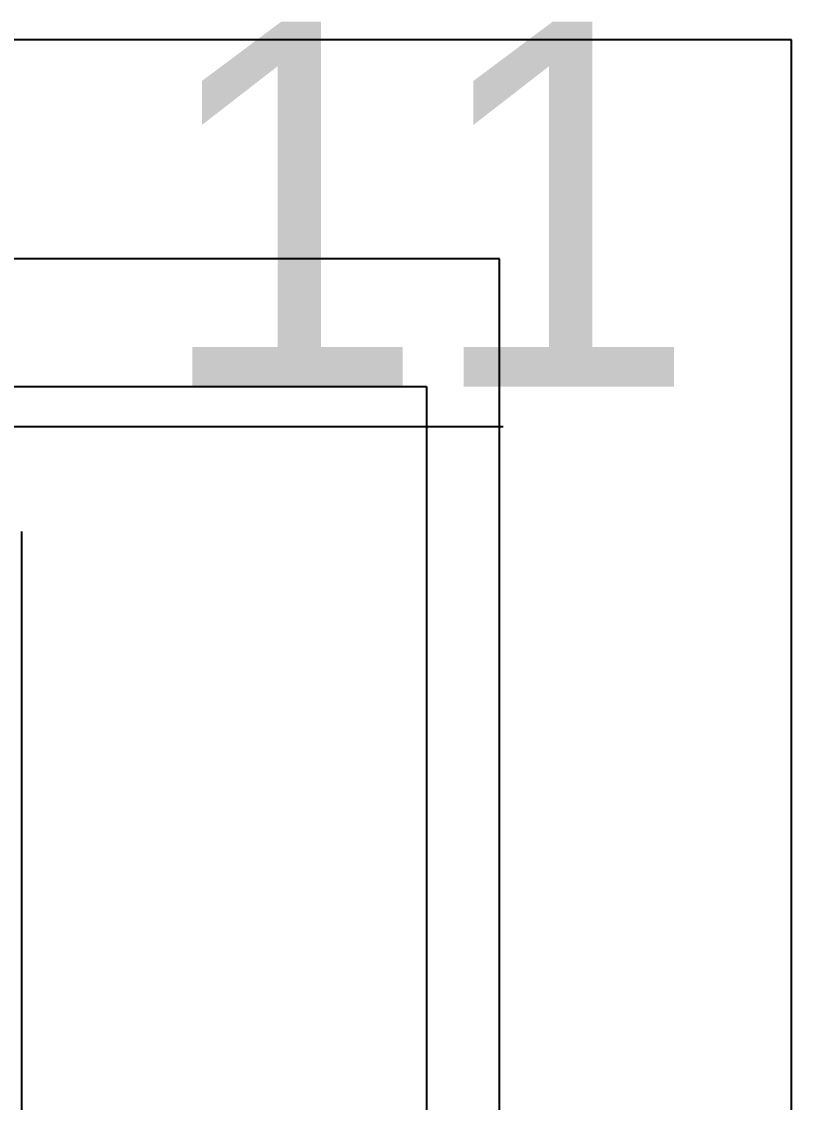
# Model space of a CAD drawing. Extents: x -668440 to 810000, y -1678500 to 210463.
# Drawn here: x 499454 to 510000, y -14554 to 250 of the extents above; entities that cross this region are included whole.
import ezdxf
from ezdxf.enums import TextEntityAlignment as Align

# ---------------------------------------------------------------- set-up
doc = ezdxf.new("R2010")
doc.units = 0
doc.header["$MEASUREMENT"] = 0
doc.layers.get('Defpoints').update_dxf_attribs({"color": 251, "linetype": 'CONTINUOUS'})
doc.layers.add('99_レイアウト枠', color=251, linetype='CONTINUOUS', plot=False)
doc.layers.add('s小梁', color=7, linetype='CONTINUOUS')
doc.layers.add('注記', color=3, linetype='CONTINUOUS')
doc.styles.get("Standard").update_dxf_attribs({"font": 'Osaka.ttc'})

# ---------------------------------------------------------------- blocks, each defined once
blk = doc.blocks.new('ウェブクランプ工法設計指針')
at = {"layer": 'Defpoints'}
blk.add_lwpolyline([(777591.91976, -7200), (809591.91976, -7200), (809591.91976, 13600), (777591.91976, 13600)], close=True, dxfattribs=at)
at = {"layer": '注記'}
for p, q in [((809600, 13235.59282), (801069.98176, 13235.59282)), ((808554.93979, 13008.29705), (808554.93979, 9424.33976)), ((808554.93979, 13008.29705), (808554.93979, 9849.92623))]:
    blk.add_line(p, q, dxfattribs=at)

msp = doc.modelspace()

# ---------------------------------------------------------------- linework, layer by layer
at = {"layer": '99_レイアウト枠'}
for points in [[(300000, -148500), (510000, -148500), (510000, 0), (300000, 0)], [(305000, -4750), (505000, -4750), (505000, -137250), (305000, -137250)]]:
    msp.add_lwpolyline(points, close=True, dxfattribs=at)

# ---------------------------------------------------------------- block references
at = {"layer": 's小梁', "xscale": 6.312500000000052, "yscale": 6.312500000000052, "zscale": 6.312500000000052}
msp.add_blockref('ウェブクランプ工法設計指針', (-4604549, -88850), dxfattribs=at)

# ---------------------------------------------------------------- texts
at = {"layer": '99_レイアウト枠'}
msp.add_text('11', height=5000, dxfattribs=at).set_placement((505000, -4750), align=Align.CENTER)

doc.saveas('drawing.dxf')
